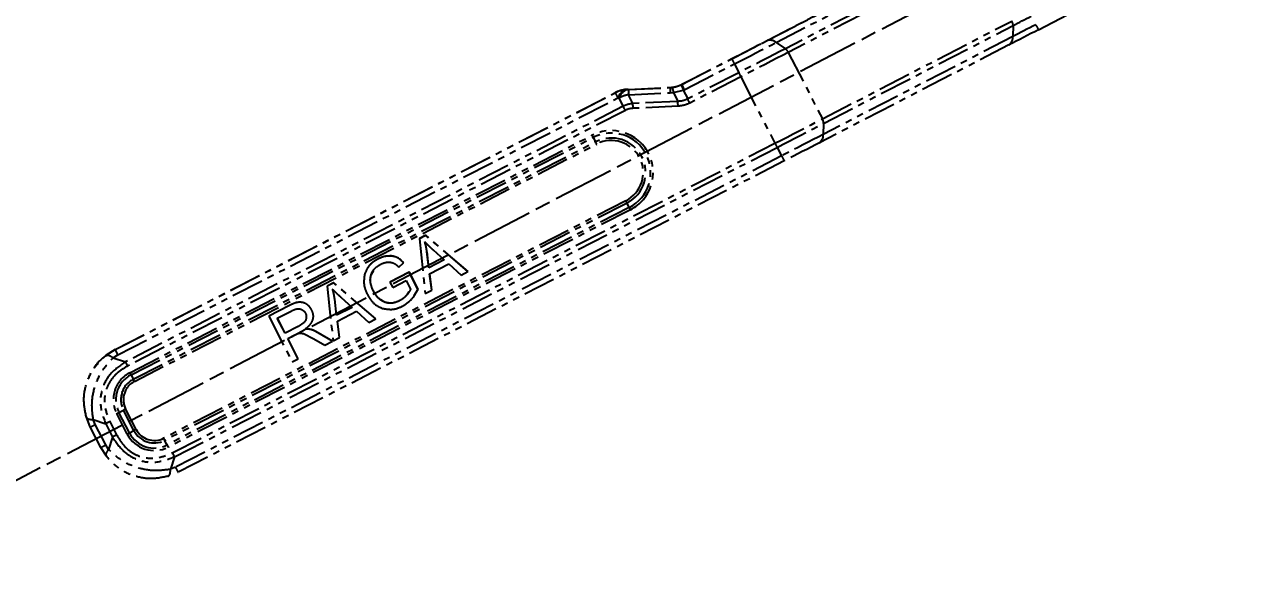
# Model space of a CAD drawing. Header units: millimetres. Extents: x 1852 to 4288, y 681 to 2404.
# Drawn here: x 3834.3 to 4076.8, y 1011.5 to 1120.3 of the extents above; entities that cross this region are included whole.
import ezdxf

# ---------------------------------------------------------------- set-up
doc = ezdxf.new("R2010")
doc.units = ezdxf.units.MM
doc.linetypes.add('AM_ISO08W050', pattern=[18, 12, -1.5, 3, -1.5])
doc.linetypes.add('PHANTOM', pattern=[12.7, 6.35, -1.27, 1.27, -1.27, 1.27, -1.27])
doc.layers.add('AM_7', color=4, linetype='AM_ISO08W050', lineweight=25)
doc.layers.add('标注', color=3, linetype='Continuous', lineweight=13)
doc.styles.add('SLDTEXTSTYLE1', font='txt.shx', dxfattribs={"width": 0.7, "bigfont": 'gbcbig.shx'})
doc.dimstyles.new('SLDDIMSTYLE12$2', dxfattribs={"dimtxt": 12, "dimasz": 10, "dimexe": 0, "dimexo": 0.0625, "dimgap": 0.875, "dimtad": 1, "dimdec": 1, "dimlfac": 1.8, "dimrnd": 1e-09, "dimzin": 12, "dimdsep": 46, "dimtxsty": 'SLDTEXTSTYLE1', "dimcen": 0.09, "dimdle": 8.16, "dimclrd": 3, "dimclre": 3, "dimadec": 0, "dimazin": 3, "dimtfac": 1, "dimtdec": 1, "dimtofl": 0, "dimtmove": 0, "dimatfit": 3, "dimfxl": 0, "dimfrac": 2, "dimtolj": 1, "dimlwd": 5, "dimlwe": 5, "dimarcsym": 0})

# ---------------------------------------------------------------- blocks, each defined once
blk = doc.blocks.new('*D85')
at = {"layer": 'Defpoints', "color": 0, "transparency": 16777216}
for p in [(3772.52, 1249.88), (3773.94, 1168.81), (4076.79, 1158.24), (4076.79, 1158.24), (3795.18, 1011.47)]:
    blk.add_point(p, dxfattribs=at)
at = {"layer": '标注', "color": 3, "linetype": 'Continuous', "lineweight": 5, "transparency": 16777216}
blk.add_arc((4076.79, 1158.24), 303.03, 165.1292, 205.6373, dxfattribs=at)
at = {"layer": '标注', "color": 3, "transparency": 16777216}
for points in [[(3782.3, 1236.47), (3785.51, 1235.56), (3786.63, 1245.63)], [(3805.08, 1027.87), (3802.1, 1026.38), (3808.07, 1018.19)]]:
    blk.add_solid(points, dxfattribs=at)
at = {"layer": '标注', "color": 0, "transparency": 16777216, "insert": (3780.94, 1130.36), "char_height": 10, "attachment_point": 5, "rotation": 275.3833, "style": 'SLDTEXTSTYLE1'}
blk.add_mtext('\\A1;60%%D', dxfattribs=at)

msp = doc.modelspace()

# ---------------------------------------------------------------- linework, layer by layer
at = {"color": 7, "linetype": 'PHANTOM', "lineweight": 25}
for p, q in [((3978.661, 1116.616), (4015.784, 1135.782)), ((3979.771, 1117.171), (4016.894, 1136.337)), ((3981.533, 1116.795), (4018.656, 1135.961)), ((4020.473, 1134.731), (3983.35, 1115.565)), ((4021.051, 1134.014), (3983.928, 1114.848)), ((4032.948, 1119.296), (4054.981, 1130.609)), ((3990.609, 1101.838), (4027.732, 1121.004)), ((4027.907, 1117.947), (3990.784, 1098.781)), ((3990.854, 1100.954), (4027.976, 1120.12)), ((4027.976, 1120.12), (4027.907, 1117.947)), ((3981.533, 1116.795), (3983.35, 1115.565)), ((4027.172, 1116.322), (3990.049, 1097.156)), ((3963.064, 1108.583), (3972.868, 1113.617)), ((3963.082, 1108.608), (3972.885, 1113.642)), ((3983.928, 1114.848), (3990.609, 1101.838)), ((3963.559, 1107.554), (3973.362, 1112.588)), ((3974.221, 1110.865), (3964.215, 1105.727)), ((3973.362, 1112.588), (3974.221, 1110.865)), ((3963.082, 1108.609), (3962.979, 1108.557)), ((3962.98, 1108.557), (3963.082, 1108.608)), ((3963.064, 1108.583), (3963.082, 1108.608)), ((3974.63, 1110.061), (3964.624, 1104.923)), ((3974.63, 1110.061), (3981.311, 1097.051)), ((3852.043, 1056.634), (3950.041, 1106.954)), ((3852.06, 1056.659), (3950.058, 1106.979)), ((3852.538, 1055.606), (3950.535, 1105.925)), ((3950.041, 1106.954), (3950.058, 1106.979)), ((3950.535, 1105.925), (3950.784, 1105.936)), ((3951.597, 1104.307), (3950.784, 1105.936)), ((3952.587, 1107.606), (3952.336, 1107.593)), ((3952.344, 1107.569), (3952.361, 1107.594)), ((3952.344, 1107.569), (3952.593, 1107.58)), ((3952.361, 1107.594), (3952.611, 1107.607)), ((3952.593, 1107.58), (3960.761, 1107.967)), ((3952.611, 1107.607), (3960.78, 1107.994)), ((3952.621, 1106.575), (3960.789, 1106.962)), ((3953.488, 1104.836), (3952.621, 1106.575)), ((3960.761, 1107.967), (3960.78, 1107.994)), ((3960.78, 1107.994), (3961.095, 1108.018)), ((3960.789, 1106.962), (3961.42, 1107.01)), ((3961.42, 1107.01), (3963.355, 1107.452)), ((3961.42, 1107.01), (3962.296, 1105.253)), ((3963.355, 1107.452), (3963.559, 1107.554)), ((3963.355, 1107.452), (3964.215, 1105.727)), ((3951.597, 1104.307), (3854.096, 1054.242)), ((3952.005, 1103.502), (3854.505, 1053.438)), ((3962.296, 1105.253), (3953.488, 1104.836)), ((3962.338, 1104.321), (3953.529, 1103.904)), ((3990.854, 1100.954), (3990.784, 1098.781)), ((3854.927, 1052.123), (3945.494, 1098.627)), ((3855.151, 1051.692), (3945.718, 1098.196)), ((3855.606, 1050.839), (3946.173, 1097.343)), ((3855.83, 1050.408), (3946.397, 1096.912)), ((3863.241, 1036.425), (3981.311, 1097.051)), ((3863.655, 1035.628), (3981.724, 1096.255)), ((3945.718, 1098.196), (3946.173, 1097.343)), ((3981.724, 1096.255), (3982.613, 1094.575)), ((3982.613, 1094.575), (3863.844, 1033.589)), ((3983.146, 1093.602), (3864.377, 1032.617)), ((3952.108, 1085.791), (3861.542, 1039.287)), ((3952.329, 1085.355), (3861.763, 1038.851)), ((3952.765, 1084.475), (3862.198, 1037.97)), ((3952.985, 1084.039), (3862.419, 1037.535)), ((3952.765, 1084.475), (3952.329, 1085.355)), ((3912.921, 1079.007), (3911.645, 1078.352)), ((3912.934, 1079.026), (3911.658, 1078.371)), ((3912.934, 1079.026), (3912.921, 1079.007)), ((3921.172, 1071.925), (3912.921, 1079.007)), ((3921.185, 1071.943), (3912.934, 1079.026)), ((3911.658, 1078.371), (3911.645, 1078.352)), ((3911.645, 1078.352), (3912.807, 1067.629)), ((3903.559, 1074.397), (3903.546, 1074.379)), ((3906.285, 1074.976), (3906.272, 1074.958)), ((3913.147, 1075.786), (3913.134, 1075.768)), ((3913.493, 1072.634), (3913.134, 1075.768)), ((3913.506, 1072.653), (3913.147, 1075.786)), ((3916.534, 1074.196), (3913.493, 1072.634)), ((3916.525, 1074.203), (3913.506, 1072.653)), ((3914.323, 1076.186), (3916.534, 1074.196)), ((3901.529, 1072.707), (3901.516, 1072.688)), ((3902.173, 1071.203), (3902.699, 1072.123)), ((3909.674, 1071.792), (3905.888, 1069.848)), ((3909.687, 1071.811), (3905.901, 1069.867)), ((3907.65, 1072.759), (3908.571, 1073.61)), ((3908.584, 1073.629), (3908.571, 1073.61)), ((3909.687, 1071.811), (3909.674, 1071.792)), ((3911.376, 1068.477), (3909.674, 1071.792)), ((3911.39, 1068.495), (3909.687, 1071.811)), ((3913.506, 1072.653), (3913.493, 1072.634)), ((3913.652, 1071.497), (3917.389, 1073.416)), ((3917.389, 1073.416), (3919.835, 1071.238)), ((3919.835, 1071.238), (3921.172, 1071.925)), ((3921.185, 1071.943), (3921.172, 1071.925)), ((3894.854, 1069.73), (3893.578, 1069.075)), ((3894.867, 1069.749), (3893.591, 1069.094)), ((3894.867, 1069.749), (3894.854, 1069.73)), ((3903.105, 1062.648), (3894.854, 1069.73)), ((3903.118, 1062.666), (3894.867, 1069.749)), ((3902.173, 1071.203), (3902.16, 1071.184)), ((3905.901, 1069.867), (3905.888, 1069.848)), ((3905.888, 1069.848), (3906.428, 1068.798)), ((3906.428, 1068.798), (3909.053, 1070.146)), ((3909.053, 1070.146), (3909.912, 1068.473)), ((3914.059, 1068.272), (3913.652, 1071.497)), ((3914.072, 1068.291), (3913.667, 1071.505)), ((3893.591, 1069.094), (3893.578, 1069.075)), ((3893.578, 1069.075), (3894.74, 1058.352)), ((3896.256, 1066.909), (3898.467, 1064.919)), ((3902.648, 1068.135), (3902.635, 1068.116)), ((3909.255, 1067.438), (3909.242, 1067.419)), ((3909.611, 1067.925), (3909.255, 1067.438)), ((3910.622, 1067.238), (3911.39, 1068.495)), ((3910.661, 1067.187), (3910.674, 1067.206)), ((3911.39, 1068.495), (3911.376, 1068.477)), ((3912.807, 1067.629), (3914.059, 1068.272)), ((3914.072, 1068.291), (3914.059, 1068.272)), ((3886.089, 1065.222), (3882.126, 1063.187)), ((3886.102, 1065.241), (3882.139, 1063.206)), ((3886.102, 1065.241), (3886.089, 1065.222)), ((3887.578, 1065.852), (3887.565, 1065.833)), ((3895.08, 1066.509), (3895.067, 1066.491)), ((3895.426, 1063.357), (3895.067, 1066.491)), ((3895.439, 1063.376), (3895.08, 1066.509)), ((3898.467, 1064.919), (3895.426, 1063.357)), ((3898.458, 1064.926), (3895.439, 1063.376)), ((3904.884, 1065.925), (3904.871, 1065.906)), ((3907.801, 1066.228), (3907.788, 1066.21)), ((3882.139, 1063.206), (3882.126, 1063.187)), ((3882.126, 1063.187), (3886.726, 1054.23)), ((3883.816, 1062.812), (3886.643, 1064.264)), ((3885.336, 1059.851), (3883.816, 1062.812)), ((3885.349, 1059.87), (3883.834, 1062.821)), ((3895.439, 1063.376), (3895.426, 1063.357)), ((3895.585, 1062.22), (3899.322, 1064.139)), ((3895.992, 1058.995), (3895.585, 1062.22)), ((3896.005, 1059.014), (3895.6, 1062.228)), ((3899.322, 1064.139), (3901.768, 1061.961)), ((3901.768, 1061.961), (3903.105, 1062.648)), ((3903.118, 1062.666), (3903.105, 1062.648)), ((3887.889, 1061.161), (3885.336, 1059.851)), ((3885.349, 1059.87), (3885.336, 1059.851)), ((3887.902, 1061.18), (3885.349, 1059.87)), ((3887.246, 1059.528), (3888.051, 1059.852)), ((3889.034, 1061.923), (3887.889, 1061.161)), ((3887.902, 1061.18), (3887.889, 1061.161)), ((3888.959, 1059.764), (3890.981, 1058.776)), ((3890.426, 1061.788), (3890.439, 1061.807)), ((3891.811, 1059.939), (3891.798, 1059.92)), ((3894.615, 1058.28), (3891.798, 1059.92)), ((3894.628, 1058.299), (3891.811, 1059.939)), ((3885.866, 1058.819), (3887.246, 1059.528)), ((3887.911, 1054.838), (3885.866, 1058.819)), ((3887.924, 1054.857), (3885.884, 1058.828)), ((3890.981, 1058.776), (3893.125, 1057.515)), ((3893.125, 1057.515), (3894.615, 1058.28)), ((3894.628, 1058.299), (3894.615, 1058.28)), ((3894.74, 1058.352), (3895.992, 1058.995)), ((3896.005, 1059.014), (3895.992, 1058.995)), ((3850.296, 1055.523), (3852.043, 1056.634)), ((3852.06, 1056.659), (3850.315, 1055.55)), ((3851.664, 1055.049), (3852.538, 1055.606)), ((3851.664, 1055.049), (3854.096, 1054.242)), ((3852.06, 1056.659), (3852.043, 1056.634)), ((3886.726, 1054.23), (3887.911, 1054.838)), ((3887.924, 1054.857), (3887.911, 1054.838)), ((3847.951, 1053.057), (3847.927, 1053.023)), ((3855.151, 1051.692), (3855.606, 1050.839)), ((3856.155, 1041.018), (3854.099, 1045.021)), ((3847.174, 1041.488), (3846.402, 1043.406)), ((3847.769, 1042.932), (3850.202, 1042.125)), ((3848.156, 1041.974), (3847.769, 1042.932)), ((3854.408, 1040.11), (3852.353, 1044.113)), ((3852.788, 1044.337), (3853.664, 1044.797)), ((3854.843, 1040.334), (3852.788, 1044.337)), ((3855.72, 1040.794), (3853.664, 1044.797)), ((3849.23, 1037.485), (3847.174, 1041.488)), ((3850.211, 1037.971), (3848.156, 1041.974)), ((3850.202, 1042.125), (3851.538, 1039.523)), ((3851, 1042.533), (3852.336, 1039.931)), ((3854.843, 1040.334), (3855.72, 1040.794)), ((3850.766, 1037.097), (3850.211, 1037.971)), ((3851.538, 1039.523), (3850.766, 1037.097)), ((3862.198, 1037.97), (3861.763, 1038.851)), ((3850.339, 1035.739), (3849.23, 1037.485)), ((3863.655, 1035.628), (3862.883, 1033.202)), ((3863.844, 1033.589), (3862.883, 1033.202))]:
    msp.add_line(p, q, dxfattribs=at)
at = {"color": 7, "linetype": 'PHANTOM', "lineweight": 25, "flags": 128}
for points in [[(4032.415, 1120.268), (4031.834, 1119.97), (4031.255, 1119.672), (4030.679, 1119.376), (4030.108, 1119.082), (4029.543, 1118.791), (4028.987, 1118.505), (4028.441, 1118.223), (4027.907, 1117.947)], [(4027.976, 1120.12), (4028.397, 1120.338), (4028.827, 1120.56), (4029.265, 1120.785), (4029.71, 1121.014), (4030.159, 1121.246), (4030.613, 1121.479), (4031.069, 1121.713), (4031.526, 1121.948)], [(4032.948, 1119.296), (4032.204, 1118.914), (4031.462, 1118.532), (4030.724, 1118.153), (4029.993, 1117.776), (4029.269, 1117.404), (4028.557, 1117.036), (4027.857, 1116.676), (4027.172, 1116.322)], [(3972.868, 1113.617), (3973.757, 1114.074), (3974.644, 1114.53), (3975.526, 1114.983), (3976.4, 1115.433), (3977.265, 1115.878), (3978.116, 1116.317), (3978.952, 1116.748), (3979.771, 1117.171)], [(3972.885, 1113.642), (3973.629, 1114.024), (3974.371, 1114.406), (3975.109, 1114.785), (3975.841, 1115.162), (3976.564, 1115.534), (3977.277, 1115.901), (3977.976, 1116.262), (3978.661, 1116.616)], [(3973.362, 1112.588), (3974.415, 1113.129), (3975.465, 1113.668), (3976.509, 1114.205), (3977.544, 1114.738), (3978.567, 1115.265), (3979.575, 1115.784), (3980.564, 1116.295), (3981.533, 1116.795)], [(3983.35, 1115.565), (3982.268, 1115.007), (3981.162, 1114.436), (3980.036, 1113.856), (3978.893, 1113.267), (3977.736, 1112.672), (3976.57, 1112.072), (3975.397, 1111.469), (3974.221, 1110.865)], [(3983.928, 1114.848), (3982.825, 1114.279), (3981.699, 1113.698), (3980.552, 1113.107), (3979.388, 1112.507), (3978.21, 1111.901), (3977.022, 1111.29), (3975.827, 1110.676), (3974.63, 1110.061)], [(3981.311, 1097.051), (3982.508, 1097.667), (3983.703, 1098.281), (3984.891, 1098.892), (3986.069, 1099.498), (3987.233, 1100.097), (3988.38, 1100.688), (3989.506, 1101.269), (3990.609, 1101.838)], [(3981.724, 1096.255), (3982.9, 1096.859), (3984.073, 1097.461), (3985.24, 1098.061), (3986.396, 1098.656), (3987.539, 1099.245), (3988.665, 1099.825), (3989.771, 1100.396), (3990.854, 1100.954)], [(3990.784, 1098.781), (3989.815, 1098.281), (3988.825, 1097.771), (3987.817, 1097.251), (3986.794, 1096.724), (3985.759, 1096.192), (3984.715, 1095.655), (3983.665, 1095.115), (3982.613, 1094.575)], [(3990.049, 1097.156), (3989.231, 1096.734), (3988.394, 1096.302), (3987.543, 1095.863), (3986.679, 1095.418), (3985.804, 1094.968), (3984.922, 1094.515), (3984.035, 1094.059), (3983.146, 1093.602)]]:
    msp.add_lwpolyline(points, dxfattribs=at)
at = {"color": 7, "linetype": 'PHANTOM', "lineweight": 25}
for centre, radius, start, end in [((4026.027, 1120.057), 1.95, 1.87285, 29.07368), ((4045.554, 1126.842), 14.692, 206.58125, 210.908), ((4026.146, 1117.764), 1.77, 305.42077, 5.94037), ((3980.322, 1115.437), 1.819, 48.25846, 107.64249), ((3982.143, 1114.002), 1.975, 25.35742, 52.32481), ((3987.77, 1120.144), 16.269, 203.65317, 207.67445), ((4049.248, 1148.465), 83.921, 206.61798, 207.23391), ((3977.966, 1115.11), 16.269, 203.65317, 207.67445), ((3952.61, 1101.95), 5.625, 92.71551, 117.17948), ((3964.943, 1113.481), 16.269, 203.65323, 207.67441), ((3952.627, 1101.976), 5.625, 92.71551, 117.17948), ((3952.839, 1105.208), 2.413, 101.84245, 162.69532), ((3953.088, 1105.218), 2.413, 101.84237, 162.69509), ((3953.96, 1099.768), 6.938, 101.13017, 117.24213), ((3972.6, 1107.637), 20.008, 180.16327, 183.04177), ((3980.768, 1108.024), 20.007, 180.16315, 183.04177), ((3988.905, 1100.891), 1.95, 1.87308, 29.07364), ((3949.24, 1091.333), 8.2, 297.1833, 117.18084), ((3977.985, 1115.252), 36.497, 207.09803, 207.86067), ((3949.241, 1091.335), 7.713, 297.18322, 117.18092), ((3989.024, 1098.598), 1.77, 305.42077, 5.94037), ((3949.251, 1091.349), 6.738, 297.18337, 117.18077), ((3913.906, 1080.287), 36.497, 27.09803, 27.86067), ((3949.253, 1091.352), 6.251, 297.18339, 117.18075), ((4054.892, 1134.751), 82.676, 207.12832, 207.75053), ((3995.752, 1101.149), 14.692, 206.58128, 210.90794), ((3919.091, 1068.776), 37.143, 26.50967, 27.26321), ((3986, 1101.052), 37.141, 206.50963, 207.26319), ((3857.645, 1046.83), 5.949, 117.18001, 207.18331), ((3857.647, 1046.833), 5.462, 117.18001, 207.18331), ((3857.656, 1046.847), 4.488, 117.18001, 207.18331), ((3857.658, 1046.849), 4.001, 117.18001, 207.18331), ((3887.417, 1068.747), 36.496, 207.09805, 207.86068), ((3823.339, 1033.783), 36.498, 27.09803, 27.86065), ((3886.008, 982.764), 69.958, 117.13686, 117.53788), ((3820.445, 1106.366), 69.954, 297.13687, 297.5379), ((3822.501, 1102.363), 69.954, 297.13687, 297.5379), ((3859.703, 1042.83), 5.463, 207.18159, 297.1784), ((3888.064, 978.761), 69.958, 117.13686, 117.53788), ((3859.712, 1042.844), 4.488, 207.18159, 297.17841), ((3859.714, 1042.846), 4.001, 207.1814, 297.1785), ((3859.701, 1042.828), 5.95, 207.18167, 297.17837), ((3828.525, 1022.273), 37.142, 26.50966, 27.2632), ((3895.435, 1054.549), 37.142, 206.50966, 207.26321)]:
    msp.add_arc(centre, radius, start, end, dxfattribs=at)
for points, knots in [([(3961.077, 1107.991), (3961.407, 1108.041), (3962.057, 1108.138), (3962.664, 1108.402), (3962.963, 1108.532)], [0, 0, 0, 0, 0.5083155, 1, 1, 1, 1]), ([(3961.095, 1108.018), (3961.425, 1108.067), (3962.073, 1108.163), (3962.681, 1108.427), (3962.98, 1108.557)], [0, 0, 0, 0, 0.50800634, 1, 1, 1, 1]), ([(3962.963, 1108.532), (3962.982, 1108.541), (3963.016, 1108.558), (3963.049, 1108.575), (3963.064, 1108.583)], [0, 0, 0, 0, 0.5601455, 1, 1, 1, 1]), ([(3962.963, 1108.532), (3962.967, 1108.474), (3962.974, 1108.359), (3963.228, 1107.754), (3963.355, 1107.452)], [0, 0, 0, 0, 0.5, 1, 1, 1, 1]), ([(3960.761, 1107.967), (3960.82, 1107.97), (3960.926, 1107.976), (3961.03, 1107.987), (3961.077, 1107.991)], [0, 0, 0, 0, 0.5576718, 1, 1, 1, 1]), ([(3961.077, 1107.991), (3961.124, 1107.947), (3961.22, 1107.86), (3961.354, 1107.293), (3961.42, 1107.01)], [0, 0, 0, 0, 0.5008043, 1, 1, 1, 1]), ([(3964.215, 1105.727), (3963.914, 1105.595), (3963.302, 1105.327), (3962.635, 1105.278), (3962.296, 1105.253)], [0, 0, 0, 0, 0.4914989, 1, 1, 1, 1]), ([(3953.488, 1104.836), (3953.156, 1104.794), (3952.499, 1104.713), (3951.896, 1104.441), (3951.597, 1104.307)], [0, 0, 0, 0, 0.50495342, 1, 1, 1, 1]), ([(3953.529, 1103.904), (3953.228, 1103.872), (3952.699, 1103.816), (3952.214, 1103.597), (3952.005, 1103.502)], [0, 0, 0, 0, 0.56777287, 1, 1, 1, 1]), ([(3964.624, 1104.923), (3964.266, 1104.764), (3963.537, 1104.44), (3962.743, 1104.361), (3962.338, 1104.321)], [0, 0, 0, 0, 0.4902935, 1, 1, 1, 1]), ([(3912.726, 1077.719), (3912.979, 1077.462), (3913.498, 1076.936), (3914.044, 1076.44), (3914.323, 1076.186)], [0, 0, 0, 0, 0.4886908, 1, 1, 1, 1]), ([(3913.134, 1075.768), (3913.081, 1076.125), (3912.985, 1076.783), (3912.807, 1077.425), (3912.726, 1077.719)], [0, 0, 0, 0, 0.54195929, 1, 1, 1, 1]), ([(3913.147, 1075.786), (3913.094, 1076.143), (3912.998, 1076.802), (3912.82, 1077.444), (3912.739, 1077.738)], [0, 0, 0, 0, 0.5419593, 1, 1, 1, 1]), ([(3903.546, 1074.379), (3903.18, 1074.167), (3902.484, 1073.765), (3901.473, 1072.797), (3901.121, 1071.902), (3900.911, 1071.367)], [0, 0, 0, 0, 0.308178, 0.5862676, 1, 1, 1, 1]), ([(3903.559, 1074.397), (3903.2, 1074.182), (3902.515, 1073.772), (3901.799, 1073.186), (3901.604, 1072.763), (3901.569, 1072.688)], [0, 0, 0, 0, 0.4764978, 0.9064737, 1, 1, 1, 1]), ([(3906.272, 1074.958), (3905.765, 1074.96), (3904.813, 1074.964), (3903.95, 1074.565), (3903.546, 1074.379)], [0, 0, 0, 0, 0.5318982, 1, 1, 1, 1]), ([(3906.285, 1074.976), (3905.778, 1074.979), (3904.826, 1074.983), (3903.963, 1074.584), (3903.559, 1074.397)], [0, 0, 0, 0, 0.53189815, 1, 1, 1, 1]), ([(3908.571, 1073.61), (3908.196, 1074.001), (3907.551, 1074.674), (3906.649, 1074.874), (3906.272, 1074.958)], [0, 0, 0, 0, 0.5814657, 1, 1, 1, 1]), ([(3908.584, 1073.629), (3908.209, 1074.02), (3907.564, 1074.693), (3906.662, 1074.893), (3906.285, 1074.976)], [0, 0, 0, 0, 0.5814657, 1, 1, 1, 1]), ([(3902.16, 1071.184), (3902.238, 1071.411), (3902.394, 1071.863), (3902.976, 1072.694), (3903.629, 1073.099), (3904.076, 1073.377)], [0, 0, 0, 0, 0.2394886, 0.4785859, 1, 1, 1, 1]), ([(3904.076, 1073.377), (3904.38, 1073.512), (3904.974, 1073.775), (3905.622, 1073.764), (3905.938, 1073.758)], [0, 0, 0, 0, 0.512975, 1, 1, 1, 1]), ([(3905.938, 1073.758), (3906.092, 1073.732), (3906.405, 1073.68), (3907.027, 1073.391), (3907.395, 1073.017), (3907.65, 1072.759)], [0, 0, 0, 0, 0.23103556, 0.46846759, 1, 1, 1, 1]), ([(3900.911, 1071.367), (3900.815, 1070.629), (3900.636, 1069.257), (3901.198, 1068), (3901.457, 1067.419)], [0, 0, 0, 0, 0.5381648, 1, 1, 1, 1]), ([(3902.635, 1068.116), (3902.408, 1068.639), (3902.082, 1069.394), (3902.012, 1070.464), (3902.111, 1070.947), (3902.16, 1071.184)], [0, 0, 0, 0, 0.5344662, 0.7714045, 1, 1, 1, 1]), ([(3902.648, 1068.135), (3902.387, 1068.721), (3901.946, 1069.71), (3902.107, 1070.771), (3902.173, 1071.203)], [0, 0, 0, 0, 0.5921782, 1, 1, 1, 1]), ([(3894.659, 1068.442), (3894.912, 1068.185), (3895.431, 1067.659), (3895.977, 1067.163), (3896.256, 1066.909)], [0, 0, 0, 0, 0.4886907, 1, 1, 1, 1]), ([(3895.067, 1066.491), (3895.014, 1066.848), (3894.918, 1067.506), (3894.74, 1068.148), (3894.659, 1068.442)], [0, 0, 0, 0, 0.5419592, 1, 1, 1, 1]), ([(3895.08, 1066.509), (3895.027, 1066.866), (3894.931, 1067.525), (3894.753, 1068.167), (3894.672, 1068.46)], [0, 0, 0, 0, 0.5419592, 1, 1, 1, 1]), ([(3901.457, 1067.419), (3901.882, 1066.725), (3902.614, 1065.527), (3903.886, 1064.963), (3904.42, 1064.725)], [0, 0, 0, 0, 0.5794862, 1, 1, 1, 1]), ([(3904.871, 1065.906), (3904.649, 1066.005), (3904.196, 1066.208), (3903.36, 1066.901), (3902.932, 1067.618), (3902.635, 1068.116)], [0, 0, 0, 0, 0.2264152, 0.4626215, 1, 1, 1, 1]), ([(3904.884, 1065.925), (3904.388, 1066.201), (3903.436, 1066.732), (3902.903, 1067.68), (3902.648, 1068.135)], [0, 0, 0, 0, 0.520635, 1, 1, 1, 1]), ([(3909.242, 1067.419), (3909.032, 1067.176), (3908.614, 1066.693), (3908.063, 1066.37), (3907.788, 1066.21)], [0, 0, 0, 0, 0.5020846, 1, 1, 1, 1]), ([(3909.255, 1067.438), (3909.018, 1067.168), (3908.596, 1066.687), (3908.043, 1066.368), (3907.801, 1066.228)], [0, 0, 0, 0, 0.5618251, 1, 1, 1, 1]), ([(3908.382, 1065.172), (3909.078, 1065.634), (3910.361, 1066.485), (3911.058, 1067.851), (3911.376, 1068.477)], [0, 0, 0, 0, 0.5424178, 1, 1, 1, 1]), ([(3909.912, 1068.473), (3909.849, 1068.337), (3909.673, 1067.957), (3909.41, 1067.629), (3909.242, 1067.419)], [0, 0, 0, 0, 0.3598376, 1, 1, 1, 1]), ([(3887.565, 1065.833), (3887.317, 1065.752), (3886.81, 1065.585), (3886.333, 1065.345), (3886.089, 1065.222)], [0, 0, 0, 0, 0.4889255, 1, 1, 1, 1]), ([(3887.578, 1065.852), (3887.33, 1065.771), (3886.823, 1065.604), (3886.346, 1065.363), (3886.102, 1065.241)], [0, 0, 0, 0, 0.4889255, 1, 1, 1, 1]), ([(3886.643, 1064.264), (3886.94, 1064.399), (3887.37, 1064.595), (3887.974, 1064.674), (3888.242, 1064.614), (3888.367, 1064.586)], [0, 0, 0, 0, 0.5431864, 0.7867589, 1, 1, 1, 1]), ([(3888.672, 1065.882), (3888.465, 1065.904), (3888.093, 1065.944), (3887.727, 1065.867), (3887.565, 1065.833)], [0, 0, 0, 0, 0.5575462, 1, 1, 1, 1]), ([(3888.367, 1064.586), (3888.568, 1064.499), (3888.865, 1064.37), (3889.166, 1064.061), (3889.271, 1063.88), (3889.325, 1063.789)], [0, 0, 0, 0, 0.508701, 0.7517829, 1, 1, 1, 1]), ([(3889.731, 1065.402), (3889.544, 1065.531), (3889.22, 1065.756), (3888.836, 1065.845), (3888.672, 1065.882)], [0, 0, 0, 0, 0.5738958, 1, 1, 1, 1]), ([(3889.278, 1060.679), (3889.539, 1060.88), (3890.021, 1061.252), (3890.562, 1061.931), (3890.881, 1062.692), (3890.908, 1063.571), (3890.669, 1064.129), (3890.543, 1064.422)], [0, 0, 0, 0, 0.2248507, 0.4169148, 0.5876668, 0.7832367, 1, 1, 1, 1]), ([(3890.543, 1064.422), (3890.419, 1064.632), (3890.199, 1065.002), (3889.873, 1065.281), (3889.731, 1065.402)], [0, 0, 0, 0, 0.5655054, 1, 1, 1, 1]), ([(3904.42, 1064.725), (3905.157, 1064.593), (3906.528, 1064.348), (3907.796, 1064.911), (3908.382, 1065.172)], [0, 0, 0, 0, 0.53725916, 1, 1, 1, 1]), ([(3907.788, 1066.21), (3907.294, 1066.003), (3906.578, 1065.703), (3905.556, 1065.704), (3905.099, 1065.839), (3904.871, 1065.906)], [0, 0, 0, 0, 0.5264104, 0.7642346, 1, 1, 1, 1]), ([(3907.801, 1066.228), (3907.245, 1065.991), (3906.293, 1065.585), (3905.298, 1065.825), (3904.884, 1065.925)], [0, 0, 0, 0, 0.5837878, 1, 1, 1, 1]), ([(3889.48, 1062.796), (3889.439, 1062.633), (3889.359, 1062.307), (3889.142, 1062.051), (3889.034, 1061.923)], [0, 0, 0, 0, 0.50112496, 1, 1, 1, 1]), ([(3889.325, 1063.789), (3889.392, 1063.629), (3889.526, 1063.311), (3889.495, 1062.968), (3889.48, 1062.796)], [0, 0, 0, 0, 0.5017512, 1, 1, 1, 1]), ([(3888.051, 1059.852), (3888.178, 1059.863), (3888.485, 1059.888), (3888.784, 1059.81), (3888.959, 1059.764)], [0, 0, 0, 0, 0.4142729, 1, 1, 1, 1]), ([(3891.798, 1059.92), (3891.3, 1060.196), (3890.508, 1060.634), (3889.611, 1060.667), (3889.278, 1060.679)], [0, 0, 0, 0, 0.628575, 1, 1, 1, 1]), ([(3891.811, 1059.939), (3891.313, 1060.215), (3890.521, 1060.653), (3889.624, 1060.686), (3889.291, 1060.698)], [0, 0, 0, 0, 0.628575, 1, 1, 1, 1]), ([(3846.402, 1043.406), (3846.172, 1044.515), (3845.714, 1046.725), (3846.324, 1050.111), (3847.801, 1053.22), (3849.463, 1054.753), (3850.296, 1055.523)], [0, 0, 0, 0, 0.2509207, 0.5000162, 0.7490448, 1, 1, 1, 1]), ([(3847.769, 1042.932), (3847.621, 1044.013), (3847.327, 1046.166), (3848.004, 1049.528), (3849.414, 1052.661), (3850.912, 1054.251), (3851.664, 1055.049)], [0, 0, 0, 0, 0.2509209, 0.5000162, 0.7490448, 1, 1, 1, 1]), ([(3850.315, 1055.55), (3849.405, 1054.834), (3848.477, 1054.104), (3847.968, 1053.071), (3847.959, 1053.052)], [0, 0, 0, 0, 0.9811751, 1, 1, 1, 1]), ([(3850.296, 1055.523), (3850.444, 1055.566), (3850.74, 1055.653), (3851.356, 1055.25), (3851.664, 1055.049)], [0, 0, 0, 0, 0.5000005, 1, 1, 1, 1]), ([(3854.096, 1054.242), (3853.028, 1053.522), (3851.049, 1052.187), (3849.35, 1049.067), (3848.926, 1045.551), (3849.756, 1043.323), (3850.202, 1042.125)], [0, 0, 0, 0, 0.2702915, 0.5008839, 0.7316205, 1, 1, 1, 1]), ([(3854.505, 1053.438), (3853.735, 1052.972), (3852.303, 1052.106), (3850.797, 1050.202), (3849.942, 1047.972), (3849.859, 1045.271), (3850.6, 1043.492), (3851, 1042.533)], [0, 0, 0, 0, 0.2085412, 0.3881399, 0.5544367, 0.759769, 1, 1, 1, 1]), ([(3846.402, 1043.406), (3846.492, 1043.274), (3846.674, 1043.009), (3847.402, 1042.958), (3847.769, 1042.932)], [0, 0, 0, 0, 0.49686735, 1, 1, 1, 1]), ([(3851.538, 1039.523), (3852.259, 1038.454), (3853.593, 1036.474), (3856.715, 1034.775), (3860.231, 1034.353), (3862.458, 1035.183), (3863.655, 1035.628)], [0, 0, 0, 0, 0.2705363, 0.5011773, 0.7319034, 1, 1, 1, 1]), ([(3852.336, 1039.931), (3852.802, 1039.16), (3853.669, 1037.727), (3855.574, 1036.222), (3857.805, 1035.367), (3860.505, 1035.285), (3862.283, 1036.026), (3863.241, 1036.425)], [0, 0, 0, 0, 0.20872371, 0.38836947, 0.55468562, 0.75997191, 1, 1, 1, 1]), ([(3850.339, 1035.739), (3850.287, 1035.885), (3850.183, 1036.177), (3850.572, 1036.79), (3850.766, 1037.097)], [0, 0, 0, 0, 0.50000085, 1, 1, 1, 1]), ([(3862.457, 1031.843), (3861.346, 1031.613), (3859.133, 1031.155), (3855.745, 1031.765), (3852.638, 1033.242), (3851.107, 1034.904), (3850.339, 1035.739)], [0, 0, 0, 0, 0.2509467, 0.4999848, 0.7490685, 1, 1, 1, 1]), ([(3862.883, 1033.202), (3861.798, 1033.053), (3859.635, 1032.757), (3856.269, 1033.434), (3853.14, 1034.845), (3851.559, 1036.344), (3850.766, 1037.097)], [0, 0, 0, 0, 0.2509467, 0.4999847, 0.7490684, 1, 1, 1, 1]), ([(3862.457, 1031.844), (3862.58, 1031.932), (3862.828, 1032.111), (3862.864, 1032.837), (3862.883, 1033.202)], [0, 0, 0, 0, 0.4968674, 1, 1, 1, 1])]:
    msp.add_open_spline(points, degree=3, knots=knots, dxfattribs=at)
for points in [[(3964.624, 1104.923), (3964.584, 1105.001), (3964.505, 1105.155), (3964.393, 1105.375), (3964.292, 1105.574), (3964.241, 1105.676), (3964.215, 1105.728)], [(3952.005, 1103.502), (3951.965, 1103.58), (3951.886, 1103.735), (3951.774, 1103.954), (3951.673, 1104.153), (3951.622, 1104.256), (3951.597, 1104.307)], [(3953.529, 1103.904), (3953.525, 1103.995), (3953.516, 1104.177), (3953.505, 1104.434), (3953.495, 1104.664), (3953.49, 1104.778), (3953.488, 1104.836)], [(3962.338, 1104.321), (3962.333, 1104.412), (3962.325, 1104.595), (3962.313, 1104.852), (3962.303, 1105.082), (3962.299, 1105.196), (3962.296, 1105.253)], [(3852.043, 1056.634), (3852.063, 1056.584), (3852.102, 1056.484), (3852.393, 1055.898), (3852.538, 1055.606)], [(3854.505, 1053.438), (3854.465, 1053.515), (3854.386, 1053.67), (3854.274, 1053.89), (3854.173, 1054.089), (3854.122, 1054.191), (3854.096, 1054.242)], [(3847.174, 1041.488), (3847.216, 1041.506), (3847.299, 1041.542), (3847.87, 1041.83), (3848.156, 1041.974)], [(3851, 1042.533), (3850.922, 1042.493), (3850.768, 1042.414), (3850.549, 1042.302), (3850.352, 1042.202), (3850.252, 1042.151), (3850.202, 1042.125)], [(3849.23, 1037.485), (3849.271, 1037.503), (3849.354, 1037.539), (3849.926, 1037.827), (3850.211, 1037.971)], [(3852.336, 1039.931), (3852.259, 1039.891), (3852.104, 1039.812), (3851.886, 1039.7), (3851.689, 1039.6), (3851.588, 1039.549), (3851.538, 1039.523)], [(3863.241, 1036.425), (3863.281, 1036.348), (3863.361, 1036.193), (3863.474, 1035.975), (3863.576, 1035.778), (3863.629, 1035.678), (3863.655, 1035.628)], [(3863.844, 1033.589), (3863.995, 1033.305), (3864.297, 1032.736), (3864.351, 1032.656), (3864.377, 1032.617)]]:
    msp.add_open_spline(points, degree=3, dxfattribs=at)
at = {"layer": 'AM_7'}
msp.add_line((4076.79, 1158.243), (3795.177, 1011.468), dxfattribs=at)

# ---------------------------------------------------------------- dimensions: what is measured, and where the dimension line sits
at = {"layer": '标注'}
dim = msp.add_angular_dim_2l(base=(3773.942, 1168.81), line1=((4076.79, 1158.243), (3772.522, 1249.884)), line2=((4076.79, 1158.243), (3795.177, 1011.468)), text='60%%D', dimstyle='SLDDIMSTYLE12$2', override={"dimtxt": 10, "dimadec": 3, "dimtdec": 3, "dimtzin": 0}, dxfattribs=at)
dim.commit()
dim.dimension.update_dxf_attribs({"geometry": '*D85', "text_midpoint": (3780.944, 1130.364)})

doc.saveas('drawing.dxf')
